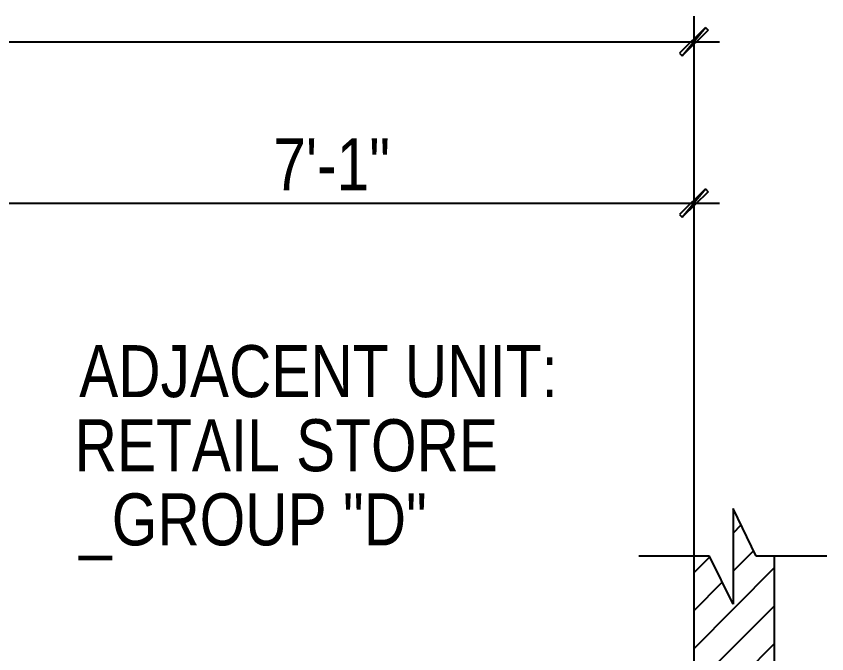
# Model space of a CAD drawing. Header units: millimetres. Extents: x -2604 to 15910, y -8758 to 4238.
# Drawn here: x 11578 to 13992, y 823 to 2723 of the extents above; entities that cross this region are included whole.
import ezdxf
from ezdxf.enums import TextEntityAlignment as Align

# ---------------------------------------------------------------- set-up
doc = ezdxf.new("R2010")
doc.units = ezdxf.units.MM
doc.layers.add('SOURCE_TEXT', color=7, linetype='Continuous')
doc.layers.add('SOURCE_TRACE', color=8, linetype='Continuous')

msp = doc.modelspace()

# ---------------------------------------------------------------- linework, layer by layer
at = {"layer": 'SOURCE_TRACE'}
for p, q in [((13596.8, 1543), (13596.8, 2722.9)), ((13630.7, 2689), (13553.4, 2613.2)), ((13561.6, 2605), (13630.7, 2689)), ((13561.6, 2605), (13630.7, 2689)), ((13638.8, 2680.9), (13561.6, 2605)), ((13630.7, 2689), (13638.8, 2680.9)), ((-75.9, 2647), (13672.7, 2647)), ((13553.4, 2613.2), (13561.6, 2605)), ((13596.8, 151.7), (13596.8, 2242)), ((13630.7, 2208.1), (13553.4, 2132.2)), ((13561.6, 2124.1), (13630.7, 2208.1)), ((13561.6, 2124.1), (13630.7, 2208.1)), ((13638.8, 2200), (13561.6, 2124.1)), ((13630.7, 2208.1), (13638.8, 2200)), ((11362.9, 2166.1), (13672.7, 2166.1)), ((13553.4, 2132.2), (13561.6, 2124.1)), ((13782.4, 1113.5), (13713.3, 1255.8)), ((13713.3, 1255.8), (13713.3, 971.3)), ((13713.3, 1182.6), (13737.7, 1207)), ((13642.8, 1113.5), (13432.9, 1113.5)), ((13596.8, 238.4), (13596.8, 1113.5)), ((13596.8, 1064.8), (13644.2, 1112.2)), ((13713.3, 971.3), (13642.8, 1113.5)), ((13713.3, 1068.8), (13774.3, 1129.8)), ((13992.4, 1113.5), (13782.4, 1113.5)), ((13836.6, -5449.8), (13836.6, 1113.5)), ((13596.8, 838.5), (13836.6, 1079.7)), ((13596.8, 952.3), (13680.8, 1036.3)), ((13596.8, 726.1), (13836.6, 965.9)), ((13596.8, 612.3), (13836.6, 853.4))]:
    msp.add_line(p, q, dxfattribs=at)

# ---------------------------------------------------------------- texts
at = {"layer": 'SOURCE_TEXT'}
for s, height, p, p2 in [('7\'-1"', 154.99, (12343.7, 2204), (12691.4, 2204)), ('ADJACENT UNIT:', 154.991, (11765.3, 1587.7), (13191.1, 1587.7)), ('RETAIL STORE', 154.991, (11751.7, 1366.9), (13012.9, 1366.9)), ('_GROUP "D"', 154.99, (11765.3, 1146), (12801, 1146))]:
    msp.add_text(s, height=height, dxfattribs=at).set_placement(p, p2, align=Align.FIT)

doc.saveas('drawing.dxf')
